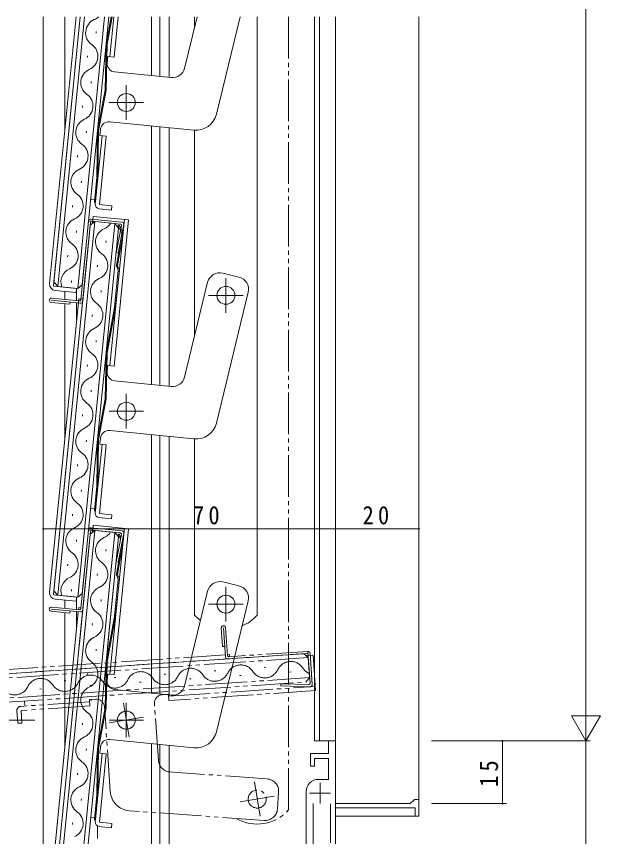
# Model space of a CAD drawing. Units: millimetres on the paper. Extents: x -397 to 397, y -282 to 282.
# Drawn here: x -310.3 to -170.4, y -178.6 to 17.9 of the extents above; entities that cross this region are included whole.
import ezdxf

# ---------------------------------------------------------------- set-up
doc = ezdxf.new("R2010")
doc.units = ezdxf.units.MM
doc.linetypes.add('USER2', pattern=[13, 10, -1, 1, -1])
doc.linetypes.add('USER3', pattern=[15, 10, -1, 1, -1, 1, -1])
for name, color, linetype, lineweight in [('0-3_YKK_11', 7, 'Continuous', 18), ('0-4_YKK_12', 2, 'Continuous', 18), ('0-5_YKK_13', 4, 'Continuous', 18), ('0-6_YKK_D', 6, 'Continuous', 18)]:
    doc.layers.add(name, color=color, linetype=linetype, lineweight=lineweight)
doc.styles.add('ＭＳ ゴシック', font='')
doc.styles.get('ＭＳ ゴシック').set_extended_font_data('MS Gothic')

msp = doc.modelspace()

# ---------------------------------------------------------------- linework, layer by layer
at = {"layer": '0-3_YKK_11'}
for p, q in [((-235.608, -155.7), (-233.908, -155.7)), ((-235.608, -158.7), (-235.608, -155.7)), ((-233.908, -155.7), (-233.908, -170.7)), ((-239.908, -158.7), (-235.608, -158.7)), ((-239.908, -161.7), (-239.908, -158.7)), ((-238.908, -159.9), (-238.908, -161.7)), ((-235.608, -159.9), (-238.908, -159.9)), ((-235.608, -164.9), (-235.608, -159.9)), ((-238.908, -161.7), (-239.908, -161.7)), ((-238.008, -164.9), (-235.608, -164.9)), ((-237.608, -165.7), (-237.608, -170.7)), ((-240.908, -198.188), (-240.908, -167.8)), ((-240.108, -168.2), (-235.108, -168.2)), ((-239.278, -170.716), (-239.278, -197)), ((-235.108, -180.1), (-235.108, -170.8)), ((-233.908, -170.7), (-216.008, -170.7)), ((-216.008, -170.7), (-215.008, -169.7)), ((-215.008, -169.7), (-213.908, -169.7)), ((-213.908, -169.7), (-213.908, -173.7)), ((-233.908, -171.7), (-233.908, -180.1)), ((-214.808, -171.7), (-233.908, -171.7)), ((-214.808, -173.7), (-214.808, -171.7)), ((-213.908, -173.7), (-214.808, -173.7))]:
    msp.add_line(p, q, dxfattribs=at)
msp.add_arc((-238.008, -167.8), 2.9, 89.99949, 179.99999, dxfattribs=at)
at = {"layer": '0-4_YKK_12'}
for p, q in [((-303.908, -203.975), (-303.908, 17.799)), ((-295.04, 17.799), (-301.334, -45.701)), ((-294.035, 17.799), (-300.437, -46.795)), ((-298.708, 17.799), (-298.708, -9.071)), ((-289.212, 17.799), (-295.661, -47.268)), ((-294.567, -46.371), (-288.207, 17.799)), ((-278.008, 3.74), (-278.008, 17.8)), ((-276.008, 3.542), (-276.008, 17.8)), ((-273.708, 17.8), (-273.708, 3.314)), ((-238.908, 17.8), (-238.908, -155.7)), ((-237.708, 17.8), (-237.708, -155.7)), ((-237.708, 17.8), (-237.708, -155.7)), ((-233.908, 17.8), (-233.908, -155.7)), ((-213.908, 17.8), (-213.908, -173.7)), ((-291.207, 14.293), (-291.247, 13.895)), ((-293.312, 8.472), (-293.351, 8.074)), ((-292.391, 2.351), (-292.43, 1.953)), ((-294.495, -3.47), (-294.535, -3.868)), ((-293.574, -9.59), (-293.614, -9.988)), ((-278.008, -70.26), (-278.008, -8.319)), ((-276.008, -70.458), (-276.008, -8.517)), ((-273.708, -8.745), (-273.708, -70.686)), ((-295.679, -15.411), (-295.718, -15.809)), ((-294.758, -21.532), (-294.797, -21.93)), ((-296.862, -27.353), (-296.902, -27.751)), ((-291.561, -31.233), (-300.437, -120.795)), ((-292.655, -32.13), (-291.561, -31.233)), ((-286.784, -31.707), (-291.561, -31.233)), ((-292.655, -32.13), (-301.334, -119.701)), ((-286.784, -31.707), (-295.661, -121.268)), ((-294.567, -120.371), (-285.888, -32.8)), ((-285.888, -32.8), (-286.784, -31.707)), ((-295.941, -33.473), (-295.981, -33.871)), ((-288.84, -35.824), (-288.88, -36.222)), ((-298.046, -39.294), (-298.085, -39.692)), ((-290.945, -41.645), (-290.984, -42.043)), ((-300.437, -46.795), (-301.334, -45.701)), ((-300.437, -46.795), (-295.661, -47.268)), ((-297.125, -45.415), (-297.164, -45.813)), ((-294.567, -46.371), (-295.661, -47.268)), ((-298.708, -47.971), (-298.708, -49.92)), ((-298.708, -47.971), (-298.708, -49.92)), ((-295.908, -50.197), (-295.908, -47.243)), ((-290.024, -47.766), (-290.063, -48.164)), ((-298.708, -50.924), (-298.708, -83.071)), ((-295.908, -54.821), (-295.908, -50.699)), ((-292.128, -53.587), (-292.168, -53.985)), ((-291.207, -59.707), (-291.247, -60.105)), ((-293.312, -65.528), (-293.351, -65.926)), ((-292.391, -71.649), (-292.43, -72.047)), ((-294.495, -77.47), (-294.535, -77.868)), ((-278.008, -144.26), (-278.008, -82.319)), ((-276.008, -144.458), (-276.008, -82.517)), ((-293.574, -83.59), (-293.614, -83.988)), ((-273.708, -82.745), (-273.708, -144.651)), ((-295.679, -89.411), (-295.718, -89.809)), ((-294.758, -95.532), (-294.797, -95.93)), ((-296.862, -101.353), (-296.902, -101.751)), ((-292.655, -106.13), (-301.334, -193.701)), ((-291.561, -105.233), (-300.437, -194.795)), ((-286.784, -105.707), (-295.661, -195.268)), ((-292.655, -106.13), (-295.338, -133.2)), ((-291.561, -105.233), (-294.333, -133.2)), ((-292.655, -106.13), (-291.561, -105.233)), ((-292.655, -106.13), (-291.561, -105.233)), ((-286.784, -105.707), (-291.561, -105.233)), ((-286.784, -105.707), (-291.561, -105.233)), ((-286.784, -105.707), (-289.509, -133.2)), ((-285.888, -106.8), (-286.784, -105.707)), ((-285.888, -106.8), (-286.784, -105.707)), ((-295.941, -107.473), (-295.981, -107.871)), ((-293.183, -180.405), (-285.888, -106.8)), ((-288.504, -133.2), (-285.888, -106.8)), ((-288.84, -109.824), (-288.88, -110.222)), ((-288.84, -109.824), (-288.88, -110.222)), ((-298.046, -113.294), (-298.085, -113.692)), ((-290.945, -115.645), (-290.984, -116.043)), ((-290.945, -115.645), (-290.984, -116.043)), ((-300.437, -120.795), (-301.334, -119.701)), ((-297.125, -119.415), (-297.164, -119.813)), ((-300.437, -120.795), (-295.661, -121.268)), ((-295.908, -124.197), (-295.908, -121.243)), ((-294.567, -120.371), (-295.661, -121.268)), ((-290.024, -121.766), (-290.063, -122.164)), ((-290.024, -121.766), (-290.063, -122.164)), ((-298.708, -121.971), (-298.708, -123.92)), ((-298.708, -124.924), (-298.708, -157.071)), ((-295.908, -128.821), (-295.908, -124.699)), ((-292.128, -127.587), (-292.168, -127.985)), ((-292.128, -127.587), (-292.168, -127.985)), ((-291.207, -133.707), (-291.247, -134.105)), ((-293.312, -139.528), (-293.351, -139.926)), ((-292.391, -145.649), (-292.43, -146.047)), ((-294.495, -151.47), (-294.535, -151.868)), ((-278.008, -188.7), (-278.008, -156.319)), ((-276.008, -188.7), (-276.008, -156.517)), ((-273.708, -188.7), (-273.708, -156.745)), ((-238.908, -155.7), (-233.908, -155.7)), ((-233.908, -155.7), (-233.908, -215.7)), ((-293.574, -157.59), (-293.614, -157.988)), ((-295.679, -163.411), (-295.718, -163.809)), ((-294.758, -169.532), (-294.797, -169.93)), ((-213.908, -173.7), (-233.908, -173.7)), ((-296.862, -175.353), (-296.902, -175.751)), ((-290.908, -179.105), (-290.908, -176.075))]:
    msp.add_line(p, q, dxfattribs=at)
at = {"layer": '0-4_YKK_12', "linetype": 'USER3'}
for p, q in [((-241.488, -134.786), (-329.286, -140.741)), ((-241.488, -134.786), (-240.422, -135.716)), ((-240.097, -140.505), (-240.422, -135.716)), ((-262.56, -138.861), (-262.959, -138.888)), ((-250.588, -138.049), (-250.987, -138.076)), ((-244.499, -139.16), (-244.898, -139.187)), ((-240.097, -140.505), (-329.891, -146.595)), ((-298.478, -141.297), (-298.877, -141.325)), ((-286.505, -140.485), (-286.904, -140.513)), ((-274.533, -139.673), (-274.932, -139.701)), ((-268.444, -140.784), (-268.843, -140.811)), ((-256.471, -139.972), (-256.87, -139.999)), ((-241.027, -141.571), (-240.097, -140.505)), ((-328.826, -147.525), (-241.027, -141.571)), ((-304.361, -143.22), (-304.76, -143.247)), ((-292.389, -142.408), (-292.788, -142.435)), ((-280.416, -141.596), (-280.815, -141.623))]:
    msp.add_line(p, q, dxfattribs=at)
msp.add_lwpolyline([(-240.422, -135.716), (-330.216, -141.806), (-329.286, -140.741)], dxfattribs=at)
at = {"layer": '0-4_YKK_12'}
for centre, radius, start, end in [((-293.06, 20.305), 3.437, 293.53937, 313.19505), ((-290.316, 14.003), 3.436, 113.53064, 235.14936), ((-294.244, 8.363), 3.437, 293.53937, 55.14063), ((-291.499, 2.062), 3.436, 113.53064, 235.14936), ((-295.427, -3.578), 3.437, 293.53937, 55.14063), ((-292.683, -9.88), 3.436, 113.53064, 235.14936), ((-296.611, -15.52), 3.437, 293.53937, 55.14063), ((-293.866, -21.821), 3.436, 113.53064, 235.14936), ((-297.794, -27.461), 3.437, 293.53937, 55.14063), ((-295.05, -33.763), 3.436, 113.53064, 235.14936), ((-287.949, -36.114), 3.436, 113.53064, 235.14936), ((-290.693, -29.812), 3.437, 293.53937, 328.46605), ((-298.978, -39.403), 3.437, 293.53937, 55.14063), ((-291.877, -41.754), 3.437, 293.53937, 55.14063), ((-296.233, -45.704), 3.436, 113.53064, 200.21631), ((-289.132, -48.055), 3.436, 113.53064, 235.14936), ((-293.06, -53.695), 3.437, 293.53937, 55.14063), ((-290.316, -59.997), 3.436, 113.53064, 235.14936), ((-294.244, -65.637), 3.437, 293.53937, 55.14063), ((-291.499, -71.938), 3.436, 113.53064, 235.14936), ((-295.427, -77.578), 3.437, 293.53937, 55.14063), ((-292.683, -83.88), 3.436, 113.53064, 235.14936), ((-296.611, -89.52), 3.437, 293.53937, 55.14063), ((-293.866, -95.821), 3.436, 113.53064, 235.14936), ((-297.794, -101.461), 3.437, 293.53937, 55.14063), ((-295.05, -107.763), 3.436, 113.53064, 235.14936), ((-290.693, -103.812), 3.437, 293.53937, 328.46605), ((-290.693, -103.812), 3.437, 293.53937, 328.46605), ((-287.949, -110.114), 3.436, 113.53064, 235.14936), ((-287.949, -110.114), 3.436, 113.53064, 235.14936), ((-298.978, -113.403), 3.437, 293.53937, 55.14063), ((-291.877, -115.754), 3.437, 293.53937, 55.14063), ((-291.877, -115.754), 3.437, 293.53937, 55.14063), ((-296.233, -119.704), 3.436, 113.53064, 200.21631), ((-289.132, -122.055), 3.436, 113.53064, 235.14936), ((-289.132, -122.055), 3.436, 113.53064, 235.14936), ((-293.06, -127.695), 3.437, 293.53937, 55.14063), ((-293.06, -127.695), 3.437, 293.53937, 55.14063), ((-290.316, -133.997), 3.436, 113.53064, 235.14936), ((-290.316, -133.997), 3.436, 113.53064, 166.59754), ((-294.244, -139.637), 3.437, 293.53937, 55.14063), ((-291.499, -145.938), 3.436, 113.53064, 235.14936), ((-295.427, -151.578), 3.437, 293.53937, 55.14063), ((-292.683, -157.88), 3.436, 113.53064, 235.14936), ((-296.611, -163.52), 3.437, 293.53937, 55.14063), ((-293.866, -169.821), 3.436, 113.53064, 235.14936), ((-297.794, -175.461), 3.437, 293.53937, 55.14063)]:
    msp.add_arc(centre, radius, start, end, dxfattribs=at)
at = {"layer": '0-4_YKK_12', "linetype": 'USER3'}
for centre, radius, start, end in [((-256.609, -140.899), 3.436, 33.07064, 154.68936), ((-244.636, -140.087), 3.436, 33.07064, 154.68936), ((-280.554, -142.523), 3.436, 33.07064, 154.68936), ((-268.581, -141.711), 3.436, 33.07064, 154.68936), ((-262.822, -137.96), 3.437, 213.07937, 334.68063), ((-250.849, -137.148), 3.437, 213.07937, 334.68063), ((-238.877, -136.336), 3.437, 213.07937, 248.00605), ((-304.499, -144.147), 3.436, 33.07064, 154.68936), ((-292.526, -143.335), 3.436, 33.07064, 154.68936), ((-286.767, -139.584), 3.437, 213.07937, 334.68063), ((-274.794, -138.772), 3.437, 213.07937, 334.68063), ((-310.712, -141.208), 3.437, 213.07937, 334.68063), ((-298.739, -140.396), 3.437, 213.07937, 334.68063)]:
    msp.add_arc(centre, radius, start, end, dxfattribs=at)
at = {"layer": '0-5_YKK_13'}
for p, q in [((-296.045, 17.799), (-302.378, -46.1)), ((-295.04, 17.799), (-301.432, -46.696)), ((-287.638, 17.799), (-288.856, 11.246)), ((-287.384, 17.799), (-288.611, 11.2)), ((-287.948, 8.242), (-287.001, 17.799)), ((-285.996, 17.799), (-286.953, 8.143)), ((-267.067, 17.8), (-270.148, 5.123)), ((-267.652, 17.8), (-267.652, 15.395)), ((-256.776, 17.8), (-262.448, -5.536)), ((-252.652, 17.8), (-252.652, -125.532)), ((-288.856, 11.246), (-289.096, 0.317)), ((-288.846, 0.311), (-288.607, 11.24)), ((-273.257, 3.269), (-286.801, 4.611)), ((-290.91, -9.479), (-289.096, 0.317)), ((-288.85, 0.271), (-290.665, -9.524)), ((-267.799, -9.331), (-287.984, -7.33)), ((-290.91, -9.479), (-291.057, -20.592)), ((-290.66, -9.482), (-290.807, -20.595)), ((-290.172, -9.123), (-290.32, -10.616)), ((-267.652, -9.343), (-267.652, -58.605)), ((-289.822, -10.665), (-291.449, -27.085)), ((-288.827, -10.764), (-290.454, -27.183)), ((-288.827, -10.764), (-290.32, -10.616)), ((-291.649, -26.563), (-291.057, -20.592)), ((-291.4, -26.587), (-290.808, -20.617)), ((-291.6, -26.065), (-292.545, -25.971)), ((-291.4, -26.587), (-291.649, -26.563)), ((-287.469, -27.479), (-290.454, -27.183)), ((-293.054, -31.085), (-294.927, -49.993)), ((-294.459, -50.341), (-292.586, -31.433)), ((-293.054, -31.085), (-285.423, -31.842)), ((-285.043, -31.377), (-292.507, -30.637)), ((-292.108, -31.682), (-291.94, -29.99)), ((-283.482, -30.828), (-291.94, -29.99)), ((-287.948, -65.758), (-284.477, -30.73)), ((-283.482, -30.828), (-286.953, -65.857)), ((-285.987, -38.842), (-284.602, -31.973)), ((-285.73, -32.042), (-285.955, -32.151)), ((-285.73, -32.042), (-285.955, -32.151)), ((-285.955, -32.151), (-285.384, -33.32)), ((-285.955, -32.151), (-285.058, -33.987)), ((-285.303, -32.917), (-285.73, -32.042)), ((-284.798, -33.95), (-285.73, -32.042)), ((-286.397, -41.851), (-285.058, -33.987)), ((-284.792, -33.914), (-286.138, -41.82)), ((-284.792, -33.914), (-286.138, -41.82)), ((-284.798, -33.95), (-284.942, -33.656)), ((-286.397, -41.851), (-285.331, -35.586)), ((-286.812, -51.758), (-285.935, -42.91)), ((-286.812, -51.758), (-285.935, -42.91)), ((-286.568, -51.826), (-285.68, -42.87)), ((-286.568, -51.826), (-285.68, -42.87)), ((-286.397, -41.851), (-285.935, -42.91)), ((-286.397, -41.851), (-285.935, -42.91)), ((-286.138, -41.82), (-285.68, -42.87)), ((-286.138, -41.82), (-285.68, -42.87)), ((-257.028, -44.531), (-260.914, -43.586)), ((-295.959, -47.238), (-301.432, -46.696)), ((-264.538, -45.793), (-270.148, -68.877)), ((-296.058, -48.233), (-301.033, -47.74)), ((-295.959, -47.238), (-296.058, -48.233)), ((-254.821, -48.155), (-262.448, -79.536)), ((-295.405, -49.744), (-302.378, -120.1)), ((-297.543, -51.04), (-302.022, -50.596)), ((-301.972, -50.098), (-295.006, -50.789)), ((-301.923, -49.601), (-295.256, -50.262)), ((-294.41, -49.843), (-301.432, -120.696)), ((-297.543, -51.04), (-297.494, -50.542)), ((-294.41, -49.843), (-295.405, -49.744)), ((-286.812, -51.758), (-288.856, -62.754)), ((-286.566, -51.803), (-288.611, -62.8)), ((-286.812, -51.758), (-288.196, -59.2)), ((-286.566, -51.803), (-287.941, -59.2)), ((-288.856, -62.754), (-289.096, -73.683)), ((-288.846, -73.689), (-288.607, -62.76)), ((-273.257, -70.731), (-286.801, -69.389)), ((-290.91, -83.479), (-289.096, -73.683)), ((-288.85, -73.729), (-290.665, -83.524)), ((-267.799, -83.331), (-287.984, -81.33)), ((-290.91, -83.479), (-291.057, -94.592)), ((-290.66, -83.482), (-290.807, -94.595)), ((-290.172, -83.123), (-290.32, -84.616)), ((-267.652, -83.343), (-267.652, -125.532)), ((-289.822, -84.665), (-291.449, -101.085)), ((-288.827, -84.764), (-290.454, -101.183)), ((-288.827, -84.764), (-290.32, -84.616)), ((-291.649, -100.563), (-291.057, -94.592)), ((-291.4, -100.587), (-290.808, -94.617)), ((-291.6, -100.065), (-292.545, -99.971)), ((-291.4, -100.587), (-291.649, -100.563)), ((-287.469, -101.479), (-290.454, -101.183)), ((-292.108, -105.682), (-291.94, -103.99)), ((-283.482, -104.828), (-291.94, -103.99)), ((-293.054, -105.085), (-294.927, -123.993)), ((-294.459, -124.341), (-292.586, -105.433)), ((-293.054, -105.085), (-285.423, -105.842)), ((-285.043, -105.377), (-292.507, -104.637)), ((-287.948, -139.758), (-284.477, -104.73)), ((-283.482, -104.828), (-286.953, -139.857)), ((-285.987, -112.842), (-284.602, -105.973)), ((-285.73, -106.042), (-285.955, -106.151)), ((-285.303, -106.917), (-285.73, -106.042)), ((-284.792, -107.914), (-286.138, -115.82)), ((-285.955, -106.151), (-285.384, -107.32)), ((-284.798, -107.95), (-284.942, -107.656)), ((-286.397, -115.851), (-285.331, -109.586)), ((-286.397, -115.851), (-285.935, -116.91)), ((-286.138, -115.82), (-285.68, -116.87)), ((-286.812, -125.758), (-285.935, -116.91)), ((-286.568, -125.826), (-285.68, -116.87)), ((-257.028, -118.531), (-260.914, -117.586)), ((-264.538, -119.793), (-270.148, -142.877)), ((-295.959, -121.238), (-301.432, -120.696)), ((-296.058, -122.233), (-301.033, -121.74)), ((-295.959, -121.238), (-296.058, -122.233)), ((-301.923, -123.601), (-295.256, -124.262)), ((-295.405, -123.744), (-295.455, -124.242)), ((-294.908, -123.794), (-295.405, -123.744)), ((-254.821, -122.155), (-262.448, -153.536)), ((-295.504, -124.74), (-302.378, -194.1)), ((-297.543, -125.04), (-302.022, -124.596)), ((-301.972, -124.098), (-295.006, -124.789)), ((-294.41, -123.843), (-301.432, -194.696)), ((-297.543, -125.04), (-297.494, -124.542)), ((-286.812, -125.758), (-288.856, -136.754)), ((-286.566, -125.803), (-288.611, -136.8)), ((-288.856, -136.754), (-289.096, -147.683)), ((-288.846, -147.689), (-288.607, -136.76)), ((-273.257, -144.731), (-286.801, -143.389)), ((-290.91, -157.479), (-289.096, -147.683)), ((-288.85, -147.729), (-290.665, -157.524)), ((-290.172, -157.123), (-290.32, -158.616)), ((-267.799, -157.331), (-287.984, -155.33)), ((-289.822, -158.665), (-291.449, -175.085)), ((-290.91, -157.479), (-291.057, -168.592)), ((-290.66, -157.482), (-290.807, -168.595)), ((-288.827, -158.764), (-290.454, -175.183)), ((-288.827, -158.764), (-290.32, -158.616)), ((-291.649, -174.563), (-291.057, -168.592)), ((-291.4, -174.587), (-290.808, -168.617)), ((-291.6, -174.065), (-292.545, -173.971)), ((-291.4, -174.587), (-291.649, -174.563)), ((-287.469, -175.479), (-290.454, -175.183))]:
    msp.add_line(p, q, dxfattribs=at)
at = {"layer": '0-5_YKK_13', "linetype": 'USER3'}
for p, q in [((-245.156, 17.8), (-245.156, -172.236)), ((-260.946, -133.099), (-261.251, -128.609)), ((-260.752, -128.575), (-260.278, -135.559)), ((-260.253, -128.542), (-259.8, -135.226)), ((-260.946, -133.099), (-260.447, -133.065)), ((-260.312, -135.061), (-329.852, -139.777)), ((-259.314, -134.993), (-259.813, -135.027)), ((-259.746, -136.024), (-240.789, -134.739)), ((-240.524, -134.22), (-259.48, -135.505)), ((-259.281, -135.492), (-259.314, -134.993)), ((-240.955, -135.251), (-239.259, -135.136)), ((-240.524, -134.22), (-240.005, -141.87)), ((-239.484, -142.167), (-239.991, -134.685)), ((-238.684, -143.617), (-239.259, -135.136)), ((-259.247, -135.991), (-330.284, -140.809)), ((-273.871, -145.001), (-238.751, -142.619)), ((-247.002, -142.474), (-239.999, -142.701)), ((-238.684, -143.617), (-273.803, -145.999)), ((-292.827, -146.287), (-309.289, -147.403)), ((-292.759, -147.284), (-309.222, -148.401)), ((-308.308, -147.086), (-308.373, -146.138)), ((-291.364, -145.686), (-292.861, -145.788)), ((-292.759, -147.284), (-292.861, -145.788)), ((-284.696, -146.607), (-283.32, -154.792)), ((-276.34, -160.314), (-277.261, -146.734)), ((-309.019, -151.394), (-309.222, -148.401)), ((-287.861, -167.784), (-289.234, -147.546)), ((-288.101, -151.388), (-279.916, -150.012)), ((-250.302, -164.778), (-273.996, -163.072)), ((-253.344, -165.529), (-251.968, -173.714)), ((-256.749, -170.31), (-248.563, -168.934)), ((-247.813, -171.976), (-247.525, -167.986)), ((-251.02, -174.753), (-283.232, -172.432))]:
    msp.add_line(p, q, dxfattribs=at)
at = {"layer": '0-5_YKK_13', "linetype": 'USER2'}
for p, q in [((-284.008, -6.85), (-284.008, 1.45)), ((-288.158, -2.7), (-279.858, -2.7)), ((-260.152, -53.067), (-260.152, -44.767)), ((-264.302, -48.917), (-256.002, -48.917)), ((-284.008, -80.85), (-284.008, -72.55)), ((-288.158, -76.7), (-279.858, -76.7)), ((-260.152, -127.067), (-260.152, -118.767)), ((-264.302, -122.917), (-256.002, -122.917)), ((-284.008, -154.85), (-284.008, -146.55)), ((-288.158, -150.7), (-279.858, -150.7))]:
    msp.add_line(p, q, dxfattribs=at)
at = {"layer": '0-5_YKK_13'}
for points in [[(-288.594, 6.799), (-288.446, 8.291), (-286.953, 8.143)], [(-287.469, -27.479), (-287.568, -28.474), (-290.553, -28.179)], [(-285.158, -32.199), (-286.477, -38.744), (-285.987, -38.842)], [(-288.594, -67.201), (-288.446, -65.709), (-286.953, -65.857)], [(-287.469, -101.479), (-287.568, -102.474), (-290.553, -102.179)], [(-285.158, -106.199), (-286.477, -112.744), (-285.987, -112.842)], [(-288.594, -141.201), (-288.446, -139.709), (-286.953, -139.857)], [(-287.469, -175.479), (-287.568, -176.474), (-290.553, -176.179)]]:
    msp.add_lwpolyline(points, dxfattribs=at)
at = {"layer": '0-5_YKK_13', "linetype": 'USER3'}
for points in [[(-240.314, -142.191), (-246.986, -141.975), (-247.002, -142.474)], [(-275.401, -144.603), (-273.904, -144.502), (-273.803, -145.999)], [(-309.019, -151.394), (-310.016, -151.462), (-310.219, -148.468)]]:
    msp.add_lwpolyline(points, dxfattribs=at)
at = {"layer": '0-5_YKK_13'}
for centre in [(-284.008, -2.7), (-260.152, -48.917), (-284.008, -76.7), (-260.152, -122.917), (-284.008, -150.7)]:
    msp.add_circle(centre, 2.15, dxfattribs=at)
at = {"layer": '0-5_YKK_13', "linetype": 'USER3'}
for centre in [(-284.008, -150.7), (-252.656, -169.622)]:
    msp.add_circle(centre, 2.15, dxfattribs=at)
at = {"layer": '0-5_YKK_13'}
for centre, radius, start, end in [((-286.604, 6.601), 2, 174.34, 264.34), ((-272.961, 6.254), 3, 264.34, 346.34), ((-267.306, -4.355), 5, 264.34, 346.34), ((-288.182, -9.321), 2, 84.34, 174.34), ((-290.454, -27.183), 1, 174.34, 264.34), ((-292.556, -31.135), 0.5, 84.33825, 174.34), ((-292.287, -31.463), 0.3, 84.34, 174.34), ((-285.093, -31.874), 0.5, 348.60686, 84.34), ((-285.452, -32.14), 0.3, 348.60686, 84.34), ((-261.623, -46.502), 3, 76.34, 166.34), ((-257.736, -47.446), 3, 346.34, 76.34), ((-300.885, -46.248), 1.5, 174.34, 264.34), ((-301.972, -50.098), 0.5, 84.34, 264.34), ((-295.226, -49.963), 0.3, 264.34, 354.34), ((-294.957, -50.291), 0.5, 264.34, 354.34), ((-286.604, -67.399), 2, 174.34, 264.34), ((-272.961, -67.746), 3, 264.34, 346.34), ((-267.306, -78.355), 5, 264.34, 346.34), ((-288.182, -83.321), 2, 84.34, 174.34), ((-290.454, -101.183), 1, 174.34, 264.34), ((-292.556, -105.135), 0.5, 84.33825, 174.34), ((-292.287, -105.463), 0.3, 84.34, 174.34), ((-285.452, -106.14), 0.3, 348.60686, 84.34), ((-285.093, -105.874), 0.5, 348.60686, 84.34), ((-261.623, -120.502), 3, 76.34, 166.34), ((-257.736, -121.446), 3, 346.34, 76.34), ((-300.885, -120.248), 1.5, 174.34, 264.34), ((-301.972, -124.098), 0.5, 84.34, 264.34), ((-295.226, -123.963), 0.3, 264.34, 354.34), ((-294.957, -124.291), 0.5, 264.34, 354.34), ((-260.152, -118.917), 10, 221.40962, 232.41565), ((-260.152, -118.917), 10, 292.81485, 318.59038), ((-286.604, -141.399), 2, 174.34, 264.34), ((-272.961, -141.746), 3, 264.34, 346.34), ((-267.306, -152.355), 5, 264.34, 346.34), ((-288.182, -157.321), 2, 84.34, 174.34), ((-290.454, -175.183), 1, 174.34, 264.34)]:
    msp.add_arc(centre, radius, start, end, dxfattribs=at)
at = {"layer": '0-5_YKK_13', "linetype": 'USER3'}
for centre, radius, start, end in [((-260.752, -128.575), 0.5, 3.88, 183.88), ((-259.779, -135.526), 0.5, 183.88, 273.88), ((-259.5, -135.206), 0.3, 183.88, 273.88), ((-240.769, -135.038), 0.3, 3.88, 93.88), ((-240.49, -134.719), 0.5, 3.87825, 93.88), ((-240.304, -141.891), 0.3, 268.14686, 3.88), ((-239.982, -142.201), 0.5, 268.14686, 3.88), ((-275.266, -146.599), 2, 93.88, 183.88), ((-309.222, -148.401), 1, 93.88, 183.88), ((-291.229, -147.682), 2, 3.88, 93.88), ((-273.347, -160.111), 3, 183.88, 265.88), ((-250.517, -167.771), 3, 355.88, 85.88), ((-282.873, -167.445), 5, 183.88, 265.88), ((-252.656, -165.622), 10, 239.90247, 318.59038), ((-250.805, -171.76), 3, 265.88, 355.88)]:
    msp.add_arc(centre, radius, start, end, dxfattribs=at)
at = {"layer": '0-6_YKK_D'}
for p, q in [((-173.908, -148.7), (-173.908, 187.3)), ((-303.908, -107.55), (-303.908, -103.852)), ((-233.908, -107.55), (-233.908, -103.852)), ((-233.908, -123.735), (-233.908, -103.852)), ((-213.908, -107.55), (-213.908, -103.852)), ((-233.908, -104.852), (-303.908, -104.852)), ((-233.908, -104.852), (-213.908, -104.852)), ((-173.908, -155.7), (-173.908, -143.576)), ((-305.908, -150.7), (-344.908, -150.7)), ((-170.408, -149.638), (-177.408, -149.638)), ((-173.908, -155.7), (-177.408, -149.638)), ((-173.908, -155.7), (-170.408, -149.638)), ((-210.908, -155.7), (-192.908, -155.7)), ((-210.908, -155.7), (-172.908, -155.7)), ((-210.908, -155.7), (-172.908, -155.7)), ((-193.908, -155.7), (-193.908, -170.7)), ((-173.908, -155.7), (-173.908, -215.7)), ((-210.908, -170.7), (-192.908, -170.7))]:
    msp.add_line(p, q, dxfattribs=at)
for centre, start, end in [((-303.908, -104.852), 0, 180), ((-303.908, -104.852), 180, 0), ((-233.908, -104.852), 0, 180), ((-233.908, -104.852), 0, 180), ((-233.908, -104.852), 180, 0), ((-233.908, -104.852), 180, 0), ((-213.908, -104.852), 0, 180), ((-213.908, -104.852), 180, 0), ((-193.908, -155.7), 90, 270), ((-193.908, -155.7), 270, 90), ((-193.908, -170.7), 90, 270), ((-193.908, -170.7), 270, 90)]:
    msp.add_arc(centre, 0.106, start, end, dxfattribs=at)

# ---------------------------------------------------------------- texts
at = {"layer": '0-6_YKK_D', "color": 7, "char_height": 4.399, "attachment_point": 7, "style": 'ＭＳ ゴシック'}
for s, insert in [('\\T1.37;\\W0.9;70', (-268.036, -103.852)), ('\\T1.37;\\W0.9;20', (-227.428, -103.852))]:
    msp.add_mtext(s, dxfattribs=dict(at, insert=insert))
at = {"layer": '0-6_YKK_D', "color": 7, "insert": (-194.908, -166.72), "char_height": 4.399, "attachment_point": 7, "rotation": 90, "style": 'ＭＳ ゴシック'}
msp.add_mtext('\\T1.37;\\W0.9;15', dxfattribs=at)

doc.saveas('drawing.dxf')
